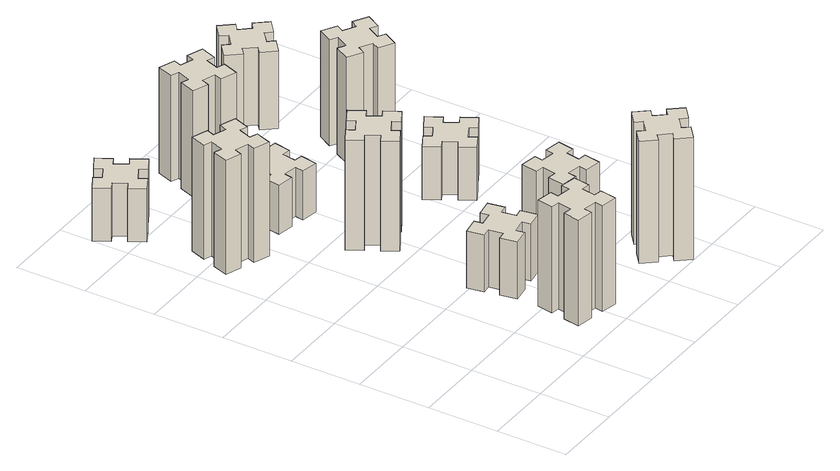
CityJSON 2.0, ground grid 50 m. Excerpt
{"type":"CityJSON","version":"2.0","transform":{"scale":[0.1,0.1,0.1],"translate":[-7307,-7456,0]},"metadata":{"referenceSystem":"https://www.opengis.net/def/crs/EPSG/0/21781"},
"CityObjects":{
"building1":{"type":"Building","attributes":{"class":"1000","function":"1000","usage":"1000","yearOfConstruction":2016,"roofType":"1000","measuredHeight":84,"storeysAboveGround":30,"storeysBelowGround":0},"geometry":[{"type":"Solid","lod":"1","boundaries":[[[[0,1,2,3,4,5,6,7,8,9,10,11,12,13,14,15,16,17,18,19]],[[17,16,20,21]],[[16,15,22,20]],[[15,14,23,22]],[[14,13,24,23]],[[13,12,25,24]],[[12,11,26,25]],[[11,10,27,26]],[[10,9,28,27]],[[9,8,29,28]],[[8,7,30,29]],[[7,6,31,30]],[[6,5,32,31]],[[5,4,33,32]],[[4,3,34,33]],[[3,2,35,34]],[[2,1,36,35]],[[1,0,37,36]],[[0,19,38,37]],[[19,18,39,38]],[[18,17,21,39]],[[24,25,26,27,28,29,30,31,32,33,34,35,36,37,38,39,21,20,22,23]]]]}]},
"building2":{"type":"Building","attributes":{"class":"1000","function":"1000","usage":"1000","yearOfConstruction":2016,"roofType":"1000","measuredHeight":78,"storeysAboveGround":30,"storeysBelowGround":0},"geometry":[{"type":"Solid","lod":"1","boundaries":[[[[40,41,42,43,44,45,46,47,48,49,50,51,52,53,54,55,56,57,58,59]],[[57,56,60,61]],[[56,55,62,60]],[[55,54,63,62]],[[54,53,64,63]],[[53,52,65,64]],[[52,51,66,65]],[[51,50,67,66]],[[50,49,68,67]],[[49,48,69,68]],[[48,47,70,69]],[[47,46,71,70]],[[46,45,72,71]],[[45,44,73,72]],[[44,43,74,73]],[[43,42,75,74]],[[42,41,76,75]],[[41,40,77,76]],[[40,59,78,77]],[[59,58,79,78]],[[58,57,61,79]],[[64,65,66,67,68,69,70,71,72,73,74,75,76,77,78,79,61,60,62,63]]]]}]},
"building3":{"type":"Building","attributes":{"class":"1000","function":"1000","usage":"1000","yearOfConstruction":2016,"roofType":"1000","measuredHeight":39,"storeysAboveGround":30,"storeysBelowGround":0},"geometry":[{"type":"Solid","lod":"1","boundaries":[[[[80,81,82,83,84,85,86,87,88,89,90,91,92,93,94,95,96,97,98,99]],[[97,96,100,101]],[[96,95,102,100]],[[95,94,103,102]],[[94,93,104,103]],[[93,92,105,104]],[[92,91,106,105]],[[91,90,107,106]],[[90,89,108,107]],[[89,88,109,108]],[[88,87,110,109]],[[87,86,111,110]],[[86,85,112,111]],[[85,84,113,112]],[[84,83,114,113]],[[83,82,115,114]],[[82,81,116,115]],[[81,80,117,116]],[[80,99,118,117]],[[99,98,119,118]],[[98,97,101,119]],[[104,105,106,107,108,109,110,111,112,113,114,115,116,117,118,119,101,100,102,103]]]]}]},
"building4":{"type":"Building","attributes":{"class":"1000","function":"1000","usage":"1000","yearOfConstruction":2016,"roofType":"1000","measuredHeight":42,"storeysAboveGround":30,"storeysBelowGround":0},"geometry":[{"type":"Solid","lod":"1","boundaries":[[[[120,121,122,123,124,125,126,127,128,129,130,131,132,133,134,135,136,137,138,139]],[[137,136,140,141]],[[136,135,142,140]],[[135,134,143,142]],[[134,133,144,143]],[[133,132,145,144]],[[132,131,146,145]],[[131,130,147,146]],[[130,129,148,147]],[[129,128,149,148]],[[128,127,150,149]],[[127,126,151,150]],[[126,125,152,151]],[[125,124,153,152]],[[124,123,154,153]],[[123,122,155,154]],[[122,121,156,155]],[[121,120,157,156]],[[120,139,158,157]],[[139,138,159,158]],[[138,137,141,159]],[[144,145,146,147,148,149,150,151,152,153,154,155,156,157,158,159,141,140,142,143]]]]}]},
"building5":{"type":"Building","attributes":{"class":"1000","function":"1000","usage":"1000","yearOfConstruction":2016,"roofType":"1000","measuredHeight":81,"storeysAboveGround":30,"storeysBelowGround":0},"geometry":[{"type":"Solid","lod":"1","boundaries":[[[[160,161,162,163,164,165,166,167,168,169,170,171,172,173,174,175,176,177,178,179]],[[177,176,180,181]],[[176,175,182,180]],[[175,174,183,182]],[[174,173,184,183]],[[173,172,185,184]],[[172,171,186,185]],[[171,170,187,186]],[[170,169,188,187]],[[169,168,189,188]],[[168,167,190,189]],[[167,166,191,190]],[[166,165,192,191]],[[165,164,193,192]],[[164,163,194,193]],[[163,162,195,194]],[[162,161,196,195]],[[161,160,197,196]],[[160,179,198,197]],[[179,178,199,198]],[[178,177,181,199]],[[184,185,186,187,188,189,190,191,192,193,194,195,196,197,198,199,181,180,182,183]]]]}]},
"building6":{"type":"Building","attributes":{"class":"1000","function":"1000","usage":"1000","yearOfConstruction":2016,"roofType":"1000","measuredHeight":36,"storeysAboveGround":30,"storeysBelowGround":0},"geometry":[{"type":"Solid","lod":"1","boundaries":[[[[200,201,202,203,204,205,206,207,208,209,210,211,212,213,214,215,216,217,218,219]],[[217,216,220,221]],[[216,215,222,220]],[[215,214,223,222]],[[214,213,224,223]],[[213,212,225,224]],[[212,211,226,225]],[[211,210,227,226]],[[210,209,228,227]],[[209,208,229,228]],[[208,207,230,229]],[[207,206,231,230]],[[206,205,232,231]],[[205,204,233,232]],[[204,203,234,233]],[[203,202,235,234]],[[202,201,236,235]],[[201,200,237,236]],[[200,219,238,237]],[[219,218,239,238]],[[218,217,221,239]],[[224,225,226,227,228,229,230,231,232,233,234,235,236,237,238,239,221,220,222,223]]]]}]},
"building7":{"type":"Building","attributes":{"class":"1000","function":"1000","usage":"1000","yearOfConstruction":2016,"roofType":"1000","measuredHeight":90,"storeysAboveGround":30,"storeysBelowGround":0},"geometry":[{"type":"Solid","lod":"1","boundaries":[[[[240,241,242,243,244,245,246,247,248,249,250,251,252,253,254,255,256,257,258,259]],[[257,256,260,261]],[[256,255,262,260]],[[255,254,263,262]],[[254,253,264,263]],[[253,252,265,264]],[[252,251,266,265]],[[251,250,267,266]],[[250,249,268,267]],[[249,248,269,268]],[[248,247,270,269]],[[247,246,271,270]],[[246,245,272,271]],[[245,244,273,272]],[[244,243,274,273]],[[243,242,275,274]],[[242,241,276,275]],[[241,240,277,276]],[[240,259,278,277]],[[259,258,279,278]],[[258,257,261,279]],[[264,265,266,267,268,269,270,271,272,273,274,275,276,277,278,279,261,260,262,263]]]]}]},
"building8":{"type":"Building","attributes":{"class":"1000","function":"1000","usage":"1000","yearOfConstruction":2016,"roofType":"1000","measuredHeight":78,"storeysAboveGround":30,"storeysBelowGround":0},"geometry":[{"type":"Solid","lod":"1","boundaries":[[[[280,281,282,283,284,285,286,287,288,289,290,291,292,293,294,295,296,297,298,299]],[[297,296,300,301]],[[296,295,302,300]],[[295,294,303,302]],[[294,293,304,303]],[[293,292,305,304]],[[292,291,306,305]],[[291,290,307,306]],[[290,289,308,307]],[[289,288,309,308]],[[288,287,310,309]],[[287,286,311,310]],[[286,285,312,311]],[[285,284,313,312]],[[284,283,314,313]],[[283,282,315,314]],[[282,281,316,315]],[[281,280,317,316]],[[280,299,318,317]],[[299,298,319,318]],[[298,297,301,319]],[[304,305,306,307,308,309,310,311,312,313,314,315,316,317,318,319,301,300,302,303]]]]}]},
"building9":{"type":"Building","attributes":{"class":"1000","function":"1000","usage":"1000","yearOfConstruction":2016,"roofType":"1000","measuredHeight":36,"storeysAboveGround":30,"storeysBelowGround":0},"geometry":[{"type":"Solid","lod":"1","boundaries":[[[[320,321,322,323,324,325,326,327,328,329,330,331,332,333,334,335,336,337,338,339]],[[337,336,340,341]],[[336,335,342,340]],[[335,334,343,342]],[[334,333,344,343]],[[333,332,345,344]],[[332,331,346,345]],[[331,330,347,346]],[[330,329,348,347]],[[329,328,349,348]],[[328,327,350,349]],[[327,326,351,350]],[[326,325,352,351]],[[325,324,353,352]],[[324,323,354,353]],[[323,322,355,354]],[[322,321,356,355]],[[321,320,357,356]],[[320,339,358,357]],[[339,338,359,358]],[[338,337,341,359]],[[344,345,346,347,348,349,350,351,352,353,354,355,356,357,358,359,341,340,342,343]]]]}]},
"building10":{"type":"Building","attributes":{"class":"1000","function":"1000","usage":"1000","yearOfConstruction":2016,"roofType":"1000","measuredHeight":39,"storeysAboveGround":30,"storeysBelowGround":0},"geometry":[{"type":"Solid","lod":"1","boundaries":[[[[360,361,362,363,364,365,366,367,368,369,370,371,372,373,374,375,376,377,378,379]],[[377,376,380,381]],[[376,375,382,380]],[[375,374,383,382]],[[374,373,384,383]],[[373,372,385,384]],[[372,371,386,385]],[[371,370,387,386]],[[370,369,388,387]],[[369,368,389,388]],[[368,367,390,389]],[[367,366,391,390]],[[366,365,392,391]],[[365,364,393,392]],[[364,363,394,393]],[[363,362,395,394]],[[362,361,396,395]],[[361,360,397,396]],[[360,379,398,397]],[[379,378,399,398]],[[378,377,381,399]],[[384,385,386,387,388,389,390,391,392,393,394,395,396,397,398,399,381,380,382,383]]]]}]},
"building11":{"type":"Building","attributes":{"class":"1000","function":"1000","usage":"1000","yearOfConstruction":2016,"roofType":"1000","measuredHeight":78,"storeysAboveGround":30,"storeysBelowGround":0},"geometry":[{"type":"Solid","lod":"1","boundaries":[[[[400,401,402,403,404,405,406,407,408,409,410,411,412,413,414,415,416,417,418,419]],[[417,416,420,421]],[[416,415,422,420]],[[415,414,423,422]],[[414,413,424,423]],[[413,412,425,424]],[[412,411,426,425]],[[411,410,427,426]],[[410,409,428,427]],[[409,408,429,428]],[[408,407,430,429]],[[407,406,431,430]],[[406,405,432,431]],[[405,404,433,432]],[[404,403,434,433]],[[403,402,435,434]],[[402,401,436,435]],[[401,400,437,436]],[[400,419,438,437]],[[419,418,439,438]],[[418,417,421,439]],[[424,425,426,427,428,429,430,431,432,433,434,435,436,437,438,439,421,420,422,423]]]]}]},
"building12":{"type":"Building","attributes":{"class":"1000","function":"1000","usage":"1000","yearOfConstruction":2016,"roofType":"1000","measuredHeight":57,"storeysAboveGround":30,"storeysBelowGround":0},"geometry":[{"type":"Solid","lod":"1","boundaries":[[[[440,441,442,443,444,445,446,447,448,449,450,451,452,453,454,455,456,457,458,459]],[[457,456,460,461]],[[456,455,462,460]],[[455,454,463,462]],[[454,453,464,463]],[[453,452,465,464]],[[452,451,466,465]],[[451,450,467,466]],[[450,449,468,467]],[[449,448,469,468]],[[448,447,470,469]],[[447,446,471,470]],[[446,445,472,471]],[[445,444,473,472]],[[444,443,474,473]],[[443,442,475,474]],[[442,441,476,475]],[[441,440,477,476]],[[440,459,478,477]],[[459,458,479,478]],[[458,457,461,479]],[[464,465,466,467,468,469,470,471,472,473,474,475,476,477,478,479,461,460,462,463]]]]}]}
},
"vertices":[
[251,2379,0],[345,2345,0],[324,2289,0],[437,2247,0],[478,2360,0],[422,2381,0],[456,2475,0],[512,2454,0],[553,2567,0],[440,2608,0],[420,2552,0],[326,2586,0],[347,2642,0],[234,2683,0],[193,2570,0],[249,2550,0],[215,2456,0],[159,2477,0],[117,2364,0],[230,2323,0],[215,2456,840],[159,2477,840],[249,2550,840],[193,2570,840],[234,2683,840],[347,2642,840],[326,2586,840],[420,2552,840],[440,2608,840],[553,2567,840],[512,2454,840],[456,2475,840],[422,2381,840],[478,2360,840],[437,2247,840],[324,2289,840],[345,2345,840],[251,2379,840],[230,2323,840],[117,2364,840],
[876,414,0],[858,315,0],[799,326,0],[778,207,0],[897,187,0],[907,246,0],[1005,228,0],[995,169,0],[1113,148,0],[1134,267,0],[1075,277,0],[1092,375,0],[1151,365,0],[1172,483,0],[1054,504,0],[1044,445,0],[945,462,0],[956,521,0],[837,542,0],[817,424,0],[945,462,780],[956,521,780],[1044,445,780],[1054,504,780],[1172,483,780],[1151,365,780],[1092,375,780],[1075,277,780],[1134,267,780],[1113,148,780],[995,169,780],[1005,228,780],[907,246,780],[897,187,780],[778,207,780],[799,326,780],[858,315,780],[876,414,780],[817,424,780],[837,542,780],
[115,3194,0],[165,3107,0],[113,3077,0],[173,2973,0],[277,3033,0],[247,3085,0],[334,3135,0],[364,3083,0],[468,3143,0],[408,3247,0],[356,3217,0],[306,3304,0],[358,3334,0],[298,3438,0],[194,3378,0],[224,3326,0],[137,3276,0],[107,3328,0],[3,3268,0],[63,3164,0],[137,3276,390],[107,3328,390],[224,3326,390],[194,3378,390],[298,3438,390],[358,3334,390],[306,3304,390],[356,3217,390],[408,3247,390],[468,3143,390],[364,3083,390],[334,3135,390],[247,3085,390],[277,3033,390],[173,2973,390],[113,3077,390],[165,3107,390],[115,3194,390],[63,3164,390],[3,3268,390],
[1005,1002,0],[907,985,0],[897,1044,0],[778,1023,0],[799,905,0],[858,915,0],[876,817,0],[817,807,0],[837,688,0],[956,709,0],[945,768,0],[1044,786,0],[1054,727,0],[1172,747,0],[1151,866,0],[1092,855,0],[1075,954,0],[1134,964,0],[1113,1082,0],[995,1061,0],[1075,954,420],[1134,964,420],[1092,855,420],[1151,866,420],[1172,747,420],[1054,727,420],[1044,786,420],[945,768,420],[956,709,420],[837,688,420],[817,807,420],[876,817,420],[858,915,420],[799,905,420],[778,1023,420],[897,1044,420],[907,985,420],[1005,1002,420],[995,1061,420],[1113,1082,420],
[1096,1837,0],[1046,1924,0],[1098,1954,0],[1038,2058,0],[934,1998,0],[964,1946,0],[877,1896,0],[847,1948,0],[743,1888,0],[803,1784,0],[855,1814,0],[905,1727,0],[853,1697,0],[913,1593,0],[1017,1653,0],[987,1705,0],[1074,1755,0],[1104,1703,0],[1208,1763,0],[1148,1867,0],[1074,1755,810],[1104,1703,810],[987,1705,810],[1017,1653,810],[913,1593,810],[853,1697,810],[905,1727,810],[855,1814,810],[803,1784,810],[743,1888,810],[847,1948,810],[877,1896,810],[964,1946,810],[934,1998,810],[1038,2058,810],[1098,1954,810],[1046,1924,810],[1096,1837,810],[1148,1867,810],[1208,1763,810],
[975,2397,0],[992,2495,0],[1051,2485,0],[1072,2603,0],[954,2624,0],[944,2565,0],[845,2582,0],[856,2641,0],[737,2662,0],[717,2544,0],[776,2534,0],[758,2435,0],[699,2446,0],[678,2327,0],[797,2307,0],[807,2366,0],[905,2348,0],[895,2289,0],[1013,2268,0],[1034,2387,0],[905,2348,360],[895,2289,360],[807,2366,360],[797,2307,360],[678,2327,360],[699,2446,360],[758,2435,360],[776,2534,360],[717,2544,360],[737,2662,360],[856,2641,360],[845,2582,360],[944,2565,360],[954,2624,360],[1072,2603,360],[1051,2485,360],[992,2495,360],[975,2397,360],[1034,2387,360],[1013,2268,360],
[1848,129,0],[1924,193,0],[1963,147,0],[2055,224,0],[1978,316,0],[1932,278,0],[1867,354,0],[1913,393,0],[1836,485,0],[1744,408,0],[1783,362,0],[1706,297,0],[1668,343,0],[1576,266,0],[1653,174,0],[1699,213,0],[1763,136,0],[1717,98,0],[1794,6,0],[1886,83,0],[1763,136,900],[1717,98,900],[1699,213,900],[1653,174,900],[1576,266,900],[1668,343,900],[1706,297,900],[1783,362,900],[1744,408,900],[1836,485,900],[1913,393,900],[1867,354,900],[1932,278,900],[1978,316,900],[2055,224,900],[1963,147,900],[1924,193,900],[1848,129,900],[1886,83,900],[1794,6,900],
[889,3190,0],[855,3096,0],[799,3117,0],[757,3004,0],[870,2963,0],[891,3019,0],[985,2985,0],[964,2929,0],[1077,2887,0],[1118,3000,0],[1062,3021,0],[1096,3115,0],[1152,3094,0],[1193,3207,0],[1080,3248,0],[1060,3192,0],[966,3226,0],[987,3282,0],[874,3323,0],[833,3210,0],[966,3226,780],[987,3282,780],[1060,3192,780],[1080,3248,780],[1193,3207,780],[1152,3094,780],[1096,3115,780],[1062,3021,780],[1118,3000,780],[1077,2887,780],[964,2929,780],[985,2985,780],[891,3019,780],[870,2963,780],[757,3004,780],[799,3117,780],[855,3096,780],[889,3190,780],[833,3210,780],[874,3323,780],
[1747,886,0],[1845,868,0],[1835,809,0],[1953,788,0],[1974,907,0],[1915,917,0],[1932,1015,0],[1991,1005,0],[2012,1123,0],[1894,1144,0],[1884,1085,0],[1785,1102,0],[1796,1161,0],[1677,1182,0],[1657,1064,0],[1716,1054,0],[1698,955,0],[1639,966,0],[1618,847,0],[1737,827,0],[1698,955,360],[1639,966,360],[1716,1054,360],[1657,1064,360],[1677,1182,360],[1796,1161,360],[1785,1102,360],[1884,1085,360],[1894,1144,360],[2012,1123,360],[1991,1005,360],[1932,1015,360],[1915,917,360],[1974,907,360],[1953,788,360],[1835,809,360],[1845,868,360],[1747,886,360],[1737,827,360],[1618,847,360],
[1727,1605,0],[1814,1655,0],[1844,1603,0],[1948,1663,0],[1888,1767,0],[1836,1737,0],[1786,1824,0],[1838,1854,0],[1778,1958,0],[1674,1898,0],[1704,1846,0],[1617,1796,0],[1587,1848,0],[1483,1788,0],[1543,1684,0],[1595,1714,0],[1645,1627,0],[1593,1597,0],[1653,1493,0],[1757,1553,0],[1645,1627,390],[1593,1597,390],[1595,1714,390],[1543,1684,390],[1483,1788,390],[1587,1848,390],[1617,1796,390],[1704,1846,390],[1674,1898,390],[1778,1958,390],[1838,1854,390],[1786,1824,390],[1836,1737,390],[1888,1767,390],[1948,1663,390],[1844,1603,390],[1814,1655,390],[1727,1605,390],[1757,1553,390],[1653,1493,390],
[1717,2395,0],[1804,2345,0],[1774,2293,0],[1878,2233,0],[1938,2337,0],[1886,2367,0],[1936,2454,0],[1988,2424,0],[2048,2528,0],[1944,2588,0],[1914,2536,0],[1827,2586,0],[1857,2638,0],[1753,2698,0],[1693,2594,0],[1745,2564,0],[1695,2477,0],[1643,2507,0],[1583,2403,0],[1687,2343,0],[1695,2477,780],[1643,2507,780],[1745,2564,780],[1693,2594,780],[1753,2698,780],[1857,2638,780],[1827,2586,780],[1914,2536,780],[1944,2588,780],[2048,2528,780],[1988,2424,780],[1936,2454,780],[1886,2367,780],[1938,2337,780],[1878,2233,780],[1774,2293,780],[1804,2345,780],[1717,2395,780],[1687,2343,780],[1583,2403,780],
[1748,3089,0],[1824,3153,0],[1863,3107,0],[1955,3184,0],[1878,3276,0],[1832,3238,0],[1767,3314,0],[1813,3353,0],[1736,3445,0],[1644,3368,0],[1683,3322,0],[1606,3257,0],[1568,3303,0],[1476,3226,0],[1553,3134,0],[1599,3173,0],[1663,3096,0],[1617,3058,0],[1694,2966,0],[1786,3043,0],[1663,3096,570],[1617,3058,570],[1599,3173,570],[1553,3134,570],[1476,3226,570],[1568,3303,570],[1606,3257,570],[1683,3322,570],[1644,3368,570],[1736,3445,570],[1813,3353,570],[1767,3314,570],[1832,3238,570],[1878,3276,570],[1955,3184,570],[1863,3107,570],[1824,3153,570],[1748,3089,570],[1786,3043,570],[1694,2966,570]
]}
